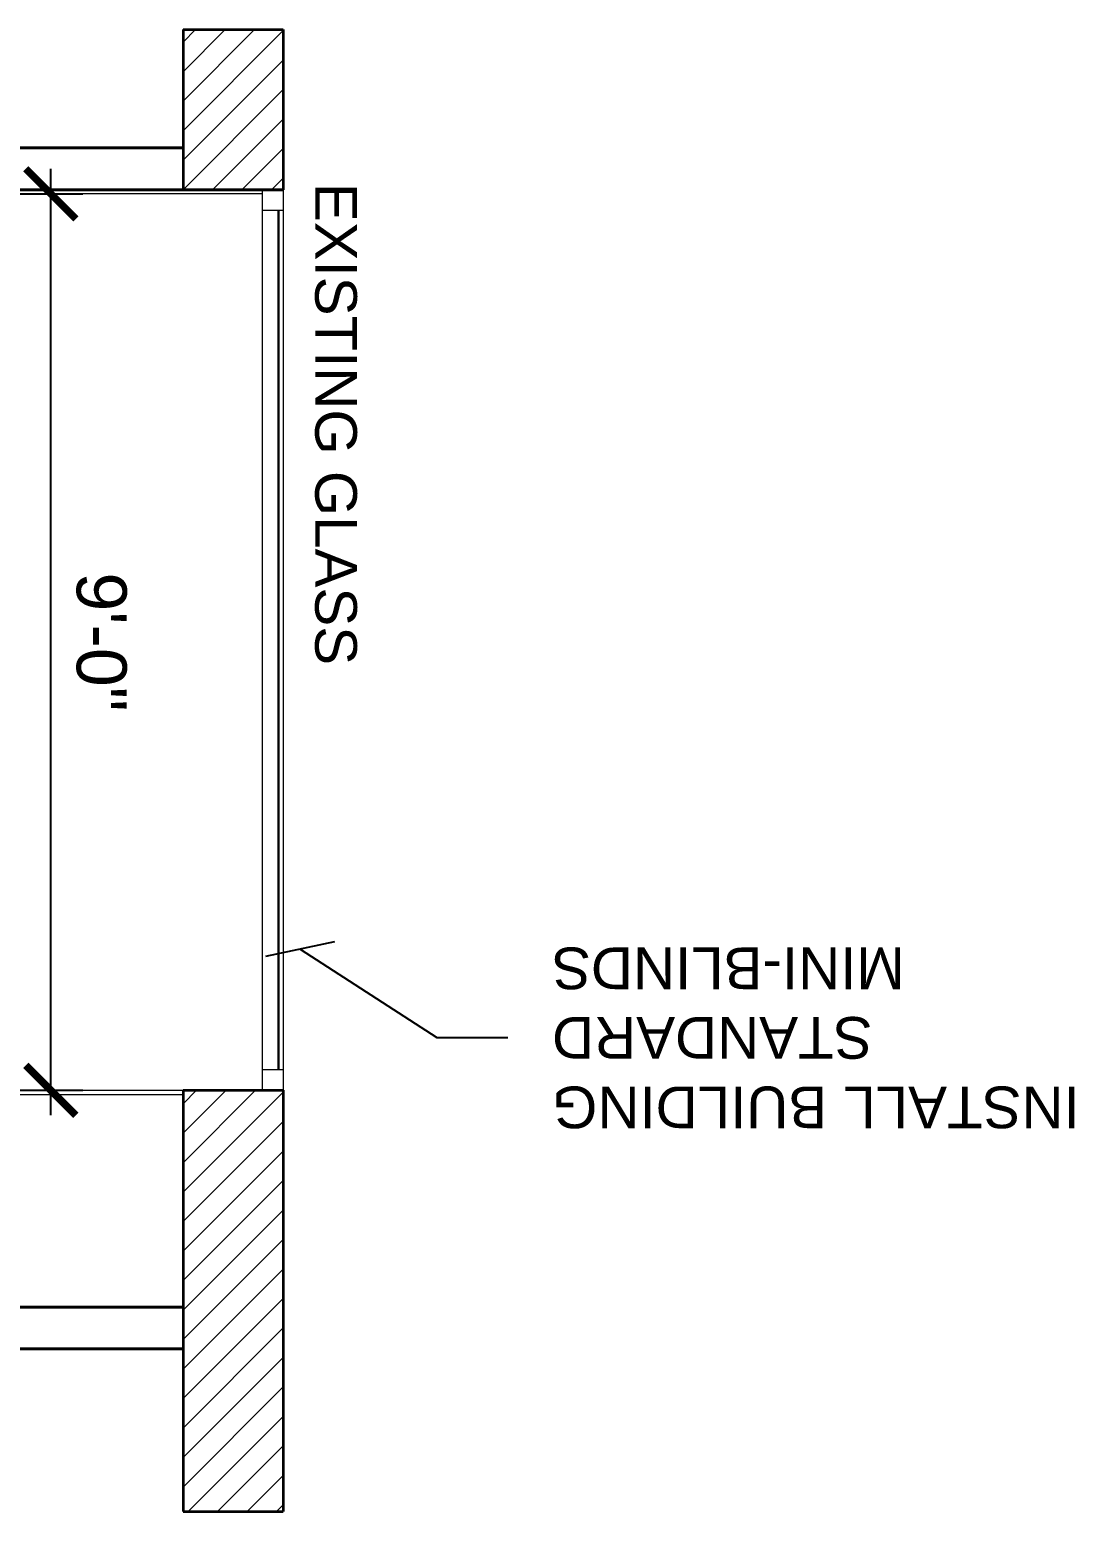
# Model space of a CAD drawing. Extents: x 65572 to 72871, y 30718 to 33858.
# Drawn here: x 66492.7 to 66618, y 30719.1 to 30896.7 of the extents above; entities that cross this region are included whole.
import ezdxf

# ---------------------------------------------------------------- set-up
doc = ezdxf.new("R2010")
doc.units = 0
doc.header["$LTSCALE"] = 0.5
doc.header["$MEASUREMENT"] = 0
doc.layers.get('0').update_dxf_attribs({"color": 20, "linetype": 'CONTINUOUS'})
doc.layers.get('DEFPOINTS').update_dxf_attribs({"linetype": 'CONTINUOUS', "lineweight": 5})
for name, color, linetype, lineweight in [('Annotations', 40, 'CONTINUOUS', 5), ('Framing', 142, 'CONTINUOUS', 13), ('Hatches', 8, 'CONTINUOUS', 5), ('Structure', 7, 'CONTINUOUS', 40), ('Viewed', 150, 'CONTINUOUS', 9), ('Walls', 7, 'CONTINUOUS', 35)]:
    doc.layers.add(name, color=color, linetype=linetype, lineweight=lineweight)
doc.styles.get("Standard").update_dxf_attribs({"font": 'arial.ttf'})
doc.dimstyles.new('ARCH', dxfattribs={"dimscale": 96, "dimtxt": 0.0625, "dimasz": 0.0625, "dimexe": 0.04, "dimexo": 0.09375, "dimgap": 0.03125, "dimtad": 1, "dimdec": 0, "dimrnd": 0.0625, "dimzin": 3, "dimdsep": 46, "dimlunit": 4, "dimtxsty": 'Standard', "dimblk1": 'ARCHTICK', "dimblk2": 'ARCHTICK', "dimsah": 1, "dimcen": 0, "dimdle": 0.03125, "dimclrd": 256, "dimclre": 256, "dimclrt": 256, "dimazin": 0, "dimtfac": 1, "dimtdec": 0, "dimtmove": 2, "dimatfit": 3, "dimldrblk": 'OBLIQUE', "dimfxl": 0.3, "dimfxlon": 1, "dimfrac": 2, "dimarcsym": 0})
pattern_1 = [(225, (66511.1225, 30877.5465), (1.767767, -1.767767), [])]

# ---------------------------------------------------------------- blocks, each defined once
blk = doc.blocks.new('_ArchTick')
at = {"const_width": 0.15}
blk.add_lwpolyline([(-0.5, -0.5), (0.5, 0.5)], dxfattribs=at)
blk = doc.blocks.new('*D32')
at = {"layer": 'Annotations', "lineweight": -2}
for p, q in [((66495.27, 30766.56), (66495.27, 30880.05)), ((66466.47, 30877.05), (66499.11, 30877.05)), ((66466.47, 30769.56), (66499.11, 30769.56))]:
    blk.add_line(p, q, dxfattribs=at)
at = {"layer": 'DEFPOINTS', "color": 0}
for p in [(66295.62, 30877.05), (66495.27, 30877.05), (66295.62, 30769.56)]:
    blk.add_point(p, dxfattribs=at)
at = {"layer": 'Annotations', "lineweight": -2, "xscale": 6, "yscale": 6, "zscale": 6}
for p, rotation in [((66495.27, 30877.05), 90), ((66495.27, 30769.56), 270)]:
    blk.add_blockref('_ArchTick', p, dxfattribs=dict(at, rotation=rotation))
at = {"layer": 'Annotations', "insert": (66501.33, 30823.31), "char_height": 6, "attachment_point": 5, "rotation": 270}
blk.add_mtext('9\'-0"', dxfattribs=at)
blk = doc.blocks.new('_Oblique')
at = {"lineweight": -2}
blk.add_line((-0.5, -0.5), (0.5, 0.5), dxfattribs=at)

msp = doc.modelspace()

# ---------------------------------------------------------------- hatches: boundary and pattern name
at = {"layer": 'Hatches'}
h = msp.add_hatch(dxfattribs=at)
h.set_pattern_fill('ANSI31', color=256, scale=20, style=0)
h.set_pattern_definition(pattern_1)
h.paths.add_polyline_path([(66511.122504, 30877.546502), (66523.122504, 30877.546502), (66523.122504, 30896.738224), (66511.122504, 30896.738224)])
h = msp.add_hatch(dxfattribs=at)
h.set_pattern_fill('ANSI31', color=256, scale=20, style=0)
h.set_pattern_definition(pattern_1)
h.paths.add_polyline_path([(66511.122504, 30719.064773), (66523.122504, 30719.064773), (66523.122504, 30769.564773), (66511.122504, 30769.564773)])

# ---------------------------------------------------------------- linework, layer by layer
at = {"color": 0}
for p in [(66520.622504, 30769.564773), (66523.122504, 30769.564773)]:
    msp.add_line(p, (66523.122504, 30769.564773), dxfattribs=at)
at = {"layer": 'Framing'}
for p, q in [((66520.622504, 30877.046502), (65921.199345, 30877.046502)), ((66520.622504, 30877.546502), (66520.622504, 30875.064773)), ((66523.122504, 30877.546502), (66520.622504, 30877.546502)), ((66523.122504, 30877.546502), (66523.122504, 30875.064773)), ((66523.122504, 30875.064773), (66520.622504, 30875.064773)), ((66522.504393, 30875.064773), (66522.504393, 30772.064773)), ((66522.622504, 30875.064773), (66522.504393, 30875.064773)), ((66522.622504, 30875.064773), (66522.622504, 30772.064773)), ((66520.622504, 30772.064773), (66520.622504, 30769.564773)), ((66520.622504, 30772.064773), (66523.122504, 30772.064773)), ((66522.504393, 30772.064773), (66522.622504, 30772.064773)), ((66523.122504, 30772.064773), (66523.122504, 30769.564773)), ((66295.622504, 30769.564773), (66520.622504, 30769.564773)), ((66295.622504, 30769.064773), (66511.122504, 30769.064773))]:
    msp.add_line(p, q, dxfattribs=at)
at = {"layer": 'Structure'}
for p, q in [((66511.122504, 30882.546502), (65880.894981, 30882.546502)), ((66523.199345, 30877.546502), (65880.894981, 30877.546502)), ((66511.122504, 30877.546502), (66523.122504, 30877.546502)), ((65880.894981, 30743.564773), (66511.122504, 30743.564773)), ((65880.894981, 30738.564773), (66511.122504, 30738.564773))]:
    msp.add_line(p, q, dxfattribs=at)
at = {"layer": 'Viewed'}
for p, q in [((66520.622504, 30875.064773), (66520.622504, 30772.064773)), ((66523.122504, 30875.064773), (66523.122504, 30772.064773))]:
    msp.add_line(p, q, dxfattribs=at)
at = {"layer": 'Walls'}
for p, q in [((66511.122504, 30896.738224), (66523.122504, 30896.738224)), ((66511.122504, 30896.738224), (66511.122504, 30877.546502)), ((66523.122504, 30896.738224), (66523.122504, 30877.546502)), ((66511.122504, 30769.564773), (66523.122504, 30769.564773)), ((66511.122504, 30769.564773), (66511.122504, 30719.064773)), ((66523.122504, 30769.564773), (66523.122504, 30719.064773)), ((66511.122504, 30719.064773), (66523.122504, 30719.064773))]:
    msp.add_line(p, q, dxfattribs=at)

# ---------------------------------------------------------------- texts
at = {"layer": 'Annotations', "char_height": 5}
for s, insert, width, attachment_point, rotation in [('{EXISTING GLASS}', (66526.900084, 30878.368442), 91.22024859, 7, 270), ('INSTALL BUILDING STANDARD MINI-BLINDS', (66555.377853, 30765.009491), 77.01588549, 3, 180)]:
    msp.add_mtext(s, dxfattribs=dict(at, insert=insert, width=width, attachment_point=attachment_point, rotation=rotation))

# ---------------------------------------------------------------- dimensions: what is measured, and where the dimension line sits
at = {"layer": 'Annotations'}
dim = msp.add_linear_dim(base=(66495.268848, 30877.046502), p1=(66295.622504, 30769.564773), p2=(66295.622504, 30877.046502), angle=270, dimstyle='ARCH', dxfattribs=at)
dim.commit()
dim.dimension.update_dxf_attribs({"geometry": '*D32', "text_midpoint": (66501.331848, 30823.305637)})

# ---------------------------------------------------------------- leaders
at = {"layer": 'Annotations', "linetype": 'ByBlock'}
msp.add_leader([(66525.154271, 30786.473385), (66541.53558, 30775.883448), (66550.083024, 30775.883448)], dimstyle='ARCH', dxfattribs=at)

doc.saveas('drawing.dxf')
